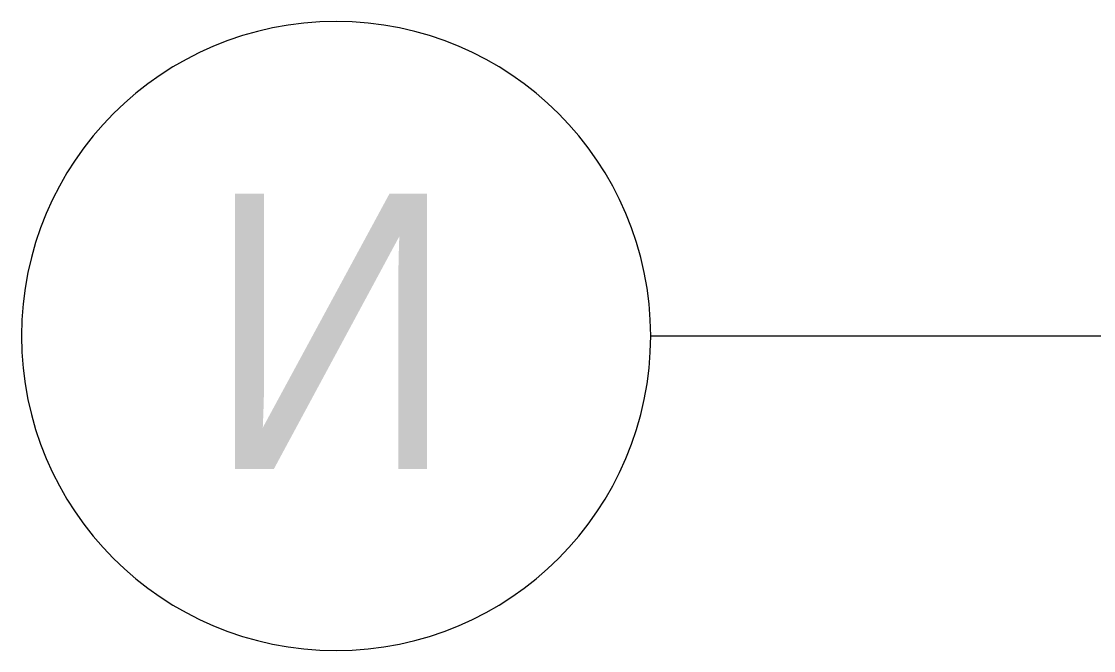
# Model space of a CAD drawing. Header units: millimetres. Extents: x 54725 to 263872, y -8553 to 29614.
# Drawn here: x 129633 to 136448, y 25000 to 29000 of the extents above; entities that cross this region are included whole.
import ezdxf

# ---------------------------------------------------------------- set-up
doc = ezdxf.new("R2010")
doc.units = ezdxf.units.MM
doc.layers.add('Оси', color=7, linetype='Continuous', lineweight=9)
doc.layers.add('Оси-1', color=7, linetype='Continuous', lineweight=20)
doc.styles.add('Arial_1', font='arial.ttf', dxfattribs={"width": 0.9, "height": 1750})

# ---------------------------------------------------------------- blocks, each defined once
blk = doc.blocks.new('Ось сетки - D8-29747960-Общий план 1 этажа с размещением фрагментов 1_10-1_12')
at = {"layer": 'Оси-1'}
for start, end in [(360, 180), (180, 360)]:
    blk.add_arc((0, 0), 4, start, end, dxfattribs=at)

msp = doc.modelspace()

# ---------------------------------------------------------------- linework, layer by layer
at = {"layer": 'Оси'}
msp.add_line((133632.8, 27000), (146132.8, 27000), dxfattribs=at)

# ---------------------------------------------------------------- block references
at = {"layer": 'Оси-1', "xscale": 499.9999999999995, "yscale": 499.9999999999995, "zscale": 499.9999999999995, "rotation": 269.9999999999994}
msp.add_blockref('Ось сетки - D8-29747960-Общий план 1 этажа с размещением фрагментов 1_10-1_12', (131632.8, 27000), dxfattribs=at)

# ---------------------------------------------------------------- texts
at = {"layer": 'Оси', "insert": (130810.4, 27905.2), "char_height": 1750, "width": 1948.101, "attachment_point": 1, "style": 'Arial_1'}
msp.add_mtext('\\fArial|b0|i0|c204|p34|;\\W.9;И', dxfattribs=at)

doc.saveas('drawing.dxf')
